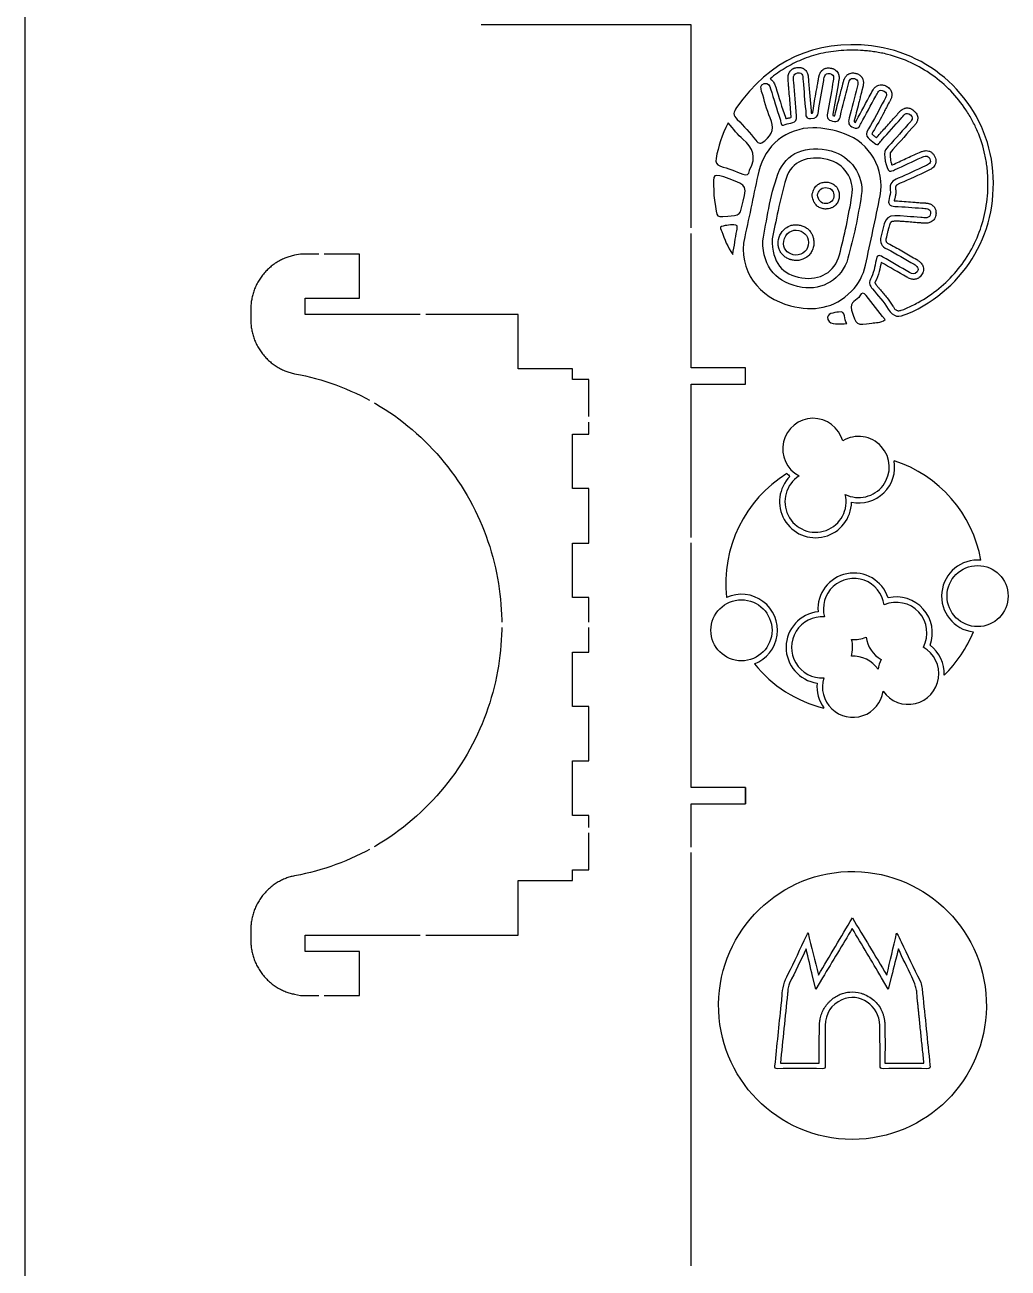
# Model space of a CAD drawing. Header units: millimetres. Extents: x 5931 to 6431, y -1362 to -140.
# Drawn here: x 5931.4 to 6112, y -778.2 to -550 of the extents above; entities that cross this region are included whole.
import ezdxf

# ---------------------------------------------------------------- set-up
doc = ezdxf.new("R2010")
doc.units = ezdxf.units.MM
doc.header["$MEASUREMENT"] = 0
for name, color, linetype, true_color in [('graveren', 220, 'Continuous', 0xff00b6), ('Snijden binnen', 160, 'Continuous', 0x0022ff), ('taglio', 98, 'Continuous', 0x004c00)]:
    doc.layers.add(name, color=color, linetype=linetype, true_color=true_color)

msp = doc.modelspace()

# ---------------------------------------------------------------- linework, layer by layer
at = {"layer": 'graveren'}
for points in [[(6075.97, -581.39), (6075.95, -581.2), (6075.99, -581.02)], [(6069.7, -590.33), (6069.69, -590.27), (6069.69, -590.22)]]:
    msp.add_lwpolyline(points, dxfattribs=at)
for centre in [(6106.34, -654.86), (6062.98, -661.14)]:
    msp.add_circle(centre, 5.61, dxfattribs=at)
for centre, start, end in [((6076.15, -627.84), 15.073, 242.4602), ((6084.51, -631.16), 243.7397, 121.5542), ((6076.58, -637.54), 122.5609, 13.9232), ((6083.63, -657.24), 7.9017, 195.0774), ((6091.42, -661.62), 332.1091, 113.3828), ((6077.79, -664.29), 85.7012, 273.0048), ((6077.79, -664.29), 343.3451, 15.0774), ((6083.63, -657.24), 265.7012, 293.3828), ((6091.42, -661.62), 187.9017, 240.5295), ((6083.46, -671.5), 34.8813, 93.0048), ((6093.61, -669.13), 214.8813, 60.5295), ((6093.61, -669.13), 152.1091, 171.4813), ((6083.46, -671.5), 163.3451, 351.4813)]:
    msp.add_arc(centre, 5.61, start, end, dxfattribs=at)
at = {"layer": 'graveren', "color": 18, "true_color": 0x000000}
for points in [[(6086.86, -553.87), (6076.46, -552.65), (6068.14, -556.56), (6062.09, -565.18)], [(6109.02, -575.73), (6107.6, -564.46), (6098.48, -555.23), (6086.86, -553.87)], [(6072.59, -560.54), (6072.53, -559.83), (6072.33, -558.96), (6073.29, -558.82)], [(6073.29, -558.82), (6074.35, -558.68), (6074.22, -559.64), (6074.29, -560.31)], [(6078.05, -560.52), (6078.17, -559.8), (6078.14, -558.74), (6079.2, -558.93)], [(6079.2, -558.93), (6080.27, -559.13), (6079.83, -560.16), (6079.72, -560.86)], [(6066.69, -562.22), (6066.51, -561.63), (6066.37, -560.99), (6067.14, -560.76)], [(6067.14, -560.76), (6067.92, -560.54), (6068.13, -561.18), (6068.31, -561.76)], [(6073.1, -566.68), (6072.93, -564.63), (6072.76, -562.58), (6072.59, -560.54)], [(6074.29, -560.31), (6074.46, -562.12), (6074.57, -563.94), (6074.77, -565.75)], [(6077.12, -565.9), (6077.36, -564.1), (6077.73, -562.32), (6078.05, -560.52)], [(6079.72, -560.86), (6079.44, -562.66), (6079.12, -564.45), (6078.78, -566.23)], [(6081.15, -566.72), (6081.59, -564.83), (6082.09, -562.96), (6082.58, -561.08)], [(6082.58, -561.08), (6082.74, -560.47), (6082.82, -559.64), (6083.73, -559.87)], [(6083.73, -559.87), (6084.58, -560.09), (6084.4, -560.8), (6084.22, -561.47)], [(6068.26, -567.08), (6067.58, -565.53), (6067.21, -563.85), (6066.69, -562.22)], [(6068.31, -561.76), (6068.9, -563.6), (6069.45, -565.47), (6070.09, -567.29)], [(6084.22, -561.47), (6083.72, -563.34), (6083.3, -565.24), (6082.77, -567.1)], [(6084.95, -568.05), (6085.86, -566.41), (6086.73, -564.74), (6087.65, -563.1)], [(6087.65, -563.1), (6087.97, -562.54), (6088.22, -561.62), (6089.17, -562.18)], [(6089.17, -562.18), (6089.98, -562.66), (6089.47, -563.3), (6089.17, -563.86)], [(6062.09, -565.18), (6061.5, -566.01), (6061.35, -566.58), (6062.22, -567.39)], [(6074.77, -565.75), (6074.84, -566.33), (6074.5, -567.23), (6075.73, -567.21)], [(6075.73, -567.21), (6076.71, -567.2), (6077, -566.82), (6077.12, -565.9)], [(6089.17, -563.86), (6088.21, -565.61), (6087.36, -567.42), (6086.28, -569.1)], [(6092.22, -567.25), (6092.7, -566.73), (6093.19, -565.76), (6094.04, -566.55)], [(6060.55, -568.01), (6059.35, -570.22), (6058.75, -572.33), (6058.31, -574.51)], [(6063.26, -571.01), (6062.29, -570.19), (6061.54, -569.12), (6060.55, -568.01)], [(6062.22, -567.39), (6063.46, -568.55), (6064.53, -569.89), (6065.63, -571.19)], [(6067.25, -571.29), (6068.75, -570.06), (6069.04, -568.85), (6068.26, -567.08)], [(6070.09, -567.29), (6070.24, -567.7), (6070.09, -568.79), (6071.03, -568.3)], [(6071.03, -568.3), (6071.79, -567.91), (6073.24, -568.25), (6073.1, -566.68)], [(6078.78, -566.23), (6078.61, -567.07), (6078.79, -567.46), (6079.72, -567.68)], [(6079.72, -567.68), (6080.71, -567.91), (6080.96, -567.54), (6081.15, -566.72)], [(6082.77, -567.1), (6082.52, -567.98), (6082.64, -568.48), (6083.55, -568.86)], [(6083.55, -568.86), (6084.52, -569.27), (6084.66, -568.58), (6084.95, -568.05)], [(6088.8, -571.04), (6089.97, -569.81), (6091.06, -568.49), (6092.22, -567.25)], [(6094.04, -566.55), (6094.8, -567.26), (6093.95, -567.81), (6093.52, -568.3)], [(6076.08, -568.9), (6071.31, -568.94), (6067.25, -572.15), (6066.16, -576.89)], [(6081.93, -570), (6080.05, -569.32), (6078.09, -568.94), (6076.08, -568.9)], [(6088.43, -581.4), (6089.36, -576.53), (6086.57, -571.68), (6081.93, -570)], [(6086.28, -569.1), (6085.27, -570.66), (6086.78, -571.05), (6087.4, -571.72)], [(6093.52, -568.3), (6092.18, -569.86), (6090.79, -571.38), (6089.44, -572.92)], [(6064.49, -576.56), (6065.78, -574.33), (6065.11, -572.59), (6063.26, -571.01)], [(6065.63, -571.19), (6066.18, -571.86), (6066.45, -571.95), (6067.25, -571.29)], [(6069.67, -577.42), (6071.17, -573.42), (6074.87, -571.99), (6079.45, -573.16)], [(6087.4, -571.72), (6088.11, -572.48), (6088.44, -571.42), (6088.8, -571.04)], [(6058.31, -574.51), (6058.14, -575.29), (6058.39, -575.69), (6059.13, -575.93)], [(6078.8, -574.73), (6075.2, -573.85), (6072.14, -575.03), (6071.17, -578.22)], [(6083.27, -581.37), (6083.79, -578.2), (6081.81, -575.47), (6078.8, -574.73)], [(6079.45, -573.16), (6082.99, -574.06), (6085.56, -577.58), (6084.99, -581.31)], [(6089.44, -572.92), (6088.96, -573.47), (6089.52, -576.6), (6090.17, -576.85)], [(6091.11, -576.6), (6092.77, -575.86), (6094.41, -575.08), (6096.07, -574.34)], [(6096.07, -574.34), (6096.62, -574.09), (6097.25, -573.85), (6097.58, -574.61)], [(6097.58, -574.61), (6097.91, -575.37), (6097.28, -575.65), (6096.75, -575.9)], [(6060.72, -578.28), (6057.72, -577.2), (6057.72, -577.2), (6057.91, -580.43)], [(6059.13, -575.93), (6060.51, -576.39), (6061.88, -576.88), (6063.25, -577.4)], [(6063.25, -577.4), (6063.96, -577.67), (6064.35, -577.51), (6064.44, -576.73)], [(6066.16, -576.89), (6065.24, -580.89), (6064.48, -584.93), (6063.58, -588.94)], [(6064.44, -576.73), (6064.45, -576.67), (6064.46, -576.61), (6064.49, -576.56)], [(6090.17, -576.85), (6090.42, -576.94), (6090.81, -576.74), (6091.11, -576.6)], [(6096.75, -575.9), (6095.1, -576.67), (6093.46, -577.46), (6091.78, -578.14)], [(6093.43, -603.05), (6104.29, -598.4), (6110.52, -587.56), (6109.02, -575.73)], [(6062.95, -583.83), (6064.08, -579.49), (6064.11, -579.5), (6060.72, -578.28)], [(6066.89, -589.65), (6067.63, -585.97), (6068.13, -581.54), (6069.67, -577.42)], [(6071.17, -578.22), (6069.99, -582.13), (6069.3, -586.2), (6068.61, -589.29)], [(6091.78, -578.14), (6090.73, -578.57), (6090.11, -579.1), (6090.3, -580.34)], [(6057.91, -580.43), (6057.94, -581.01), (6057.9, -581.61), (6058.01, -582.17)], [(6080.97, -592.21), (6081.9, -588.64), (6082.67, -585.01), (6083.27, -581.37)], [(6084.99, -581.31), (6084.39, -585.19), (6083.57, -589.06), (6082.53, -592.85)], [(6085.75, -594.14), (6086.68, -589.9), (6087.61, -585.66), (6088.43, -581.4)], [(6090.09, -581.9), (6089.84, -582.87), (6090.13, -583.28), (6091.17, -583.32)], [(6090.3, -580.34), (6090.38, -580.84), (6090.22, -581.4), (6090.09, -581.9)], [(6058.01, -582.17), (6058.68, -585.82), (6057.8, -585.29), (6061.71, -584.98)], [(6061.71, -584.98), (6062.49, -584.92), (6062.76, -584.57), (6062.95, -583.83)], [(6091.17, -583.32), (6092.81, -583.37), (6094.45, -583.55), (6096.09, -583.67)], [(6096.09, -583.67), (6096.79, -583.72), (6097.75, -583.62), (6097.7, -584.58)], [(6093.43, -585.16), (6089.43, -584.87), (6089.51, -584.89), (6088.61, -588.76)], [(6095.89, -585.36), (6095.07, -585.32), (6094.25, -585.23), (6093.43, -585.16)], [(6097.7, -584.58), (6097.64, -585.69), (6096.62, -585.4), (6095.89, -585.36)], [(6059.33, -587.01), (6058.89, -587.13), (6059.25, -587.63), (6059.35, -587.92)], [(6061.92, -586.75), (6061.07, -586.67), (6060.17, -586.79), (6059.33, -587.01)], [(6059.35, -587.92), (6059.86, -589.35), (6060.41, -590.76), (6061.39, -592.15)], [(6061.39, -592.15), (6061.65, -590.56), (6061.89, -589.19), (6062.11, -587.81)], [(6062.11, -587.81), (6062.17, -587.44), (6062.41, -586.8), (6061.92, -586.75)], [(6088.61, -588.76), (6088.3, -590.08), (6088.68, -590.63), (6089.77, -591.19)], [(6063.58, -588.94), (6062.19, -595.09), (6066.34, -600.15), (6071.98, -601.57)], [(6074.11, -598.19), (6069.51, -597.45), (6066.89, -594.59), (6066.89, -589.65)], [(6068.61, -589.29), (6068.58, -593.68), (6070.49, -595.85), (6074.06, -596.43)], [(6074.06, -596.43), (6077.36, -596.98), (6080.12, -595.43), (6080.97, -592.21)], [(6082.53, -592.85), (6081.49, -596.66), (6077.84, -598.8), (6074.11, -598.19)], [(6087.69, -593.18), (6087.5, -594.4), (6087.24, -595.62), (6086.65, -596.71)], [(6088.95, -592.62), (6088.16, -592.14), (6087.82, -592.3), (6087.69, -593.18)], [(6093.83, -595.44), (6092.2, -594.5), (6090.55, -593.6), (6088.95, -592.62)], [(6089.77, -591.19), (6091.44, -592.03), (6093.04, -593.03), (6094.67, -593.96)], [(6083.19, -598.89), (6084.51, -597.55), (6085.35, -595.95), (6085.75, -594.14)], [(6095.22, -595.36), (6094.83, -595.94), (6094.32, -595.72), (6093.83, -595.44)], [(6094.67, -593.96), (6095.22, -594.28), (6095.69, -594.67), (6095.22, -595.36)], [(6086.65, -596.71), (6086.26, -597.44), (6086.6, -597.92), (6087.03, -598.45)], [(6071.98, -601.57), (6076.23, -602.64), (6080.01, -602.12), (6083.19, -598.89)], [(6084.73, -599.73), (6084.24, -600.61), (6082.72, -600.77), (6083.21, -602.36)], [(6085.91, -599.71), (6085.45, -599.1), (6085.06, -599.14), (6084.73, -599.73)], [(6089.34, -604.1), (6088.18, -602.63), (6087.02, -601.18), (6085.91, -599.71)], [(6087.03, -598.45), (6088.02, -599.68), (6089.12, -600.86), (6089.95, -602.2)], [(6082.35, -604.85), (6081.65, -604.07), (6082.36, -602.45), (6080.81, -602.72)], [(6083.21, -602.36), (6084.08, -605.14), (6084.05, -605.23), (6086.89, -604.74)], [(6089.95, -602.2), (6090.9, -603.75), (6091.9, -603.7), (6093.43, -603.05)], [(6080.81, -602.72), (6080.12, -602.85), (6078.4, -602.91), (6078.87, -604.08)], [(6078.87, -604.08), (6079.33, -605.23), (6080.94, -604.84), (6082.35, -604.85)], [(6086.89, -604.74), (6087.67, -604.61), (6088.54, -604.75), (6089.34, -604.1)]]:
    msp.add_open_spline(points, degree=3, dxfattribs=at)
at = {"layer": 'graveren'}
for points, knots in [([(6075.99, -581.02), (6076.03, -580.85), (6076.13, -580.49), (6076.42, -579.88), (6076.91, -579.33), (6077.63, -578.96), (6078.36, -578.85), (6079.09, -578.91), (6079.85, -579.19), (6080.52, -579.78), (6080.84, -580.49), (6080.93, -581.05), (6080.94, -581.43), (6080.91, -581.81), (6080.79, -582.31), (6080.56, -582.78), (6080.21, -583.16), (6079.88, -583.42), (6079.46, -583.64), (6079.01, -583.76), (6078.63, -583.81), (6078.3, -583.81), (6077.84, -583.77), (6077.25, -583.56), (6076.67, -583.1), (6076.19, -582.37), (6076.03, -581.77), (6075.97, -581.39)], [0, 0, 0, 0, 0.534005, 1.120938, 2.001426, 2.725248, 3.480665, 4.200056, 4.916384, 5.877104, 6.831728, 7.201813, 7.571899, 7.959501, 8.347103, 9.118879, 9.503157, 9.887435, 10.394403, 10.90137, 11.28345, 11.536634, 11.910633, 12.658533, 13.392735, 14.097113, 15.246449, 15.246449, 15.246449, 15.246449]), ([(6069.69, -590.22), (6069.69, -589.66), (6069.93, -588.56), (6070.88, -587.35), (6071.99, -586.78), (6072.78, -586.67), (6073.26, -586.71), (6073.58, -586.75), (6073.92, -586.83), (6074.39, -586.98), (6074.95, -587.27), (6075.51, -587.76), (6075.89, -588.33), (6076.13, -588.92), (6076.22, -589.37), (6076.26, -589.69), (6076.28, -589.89), (6076.28, -590.09), (6076.27, -590.5), (6076.14, -591.09), (6075.79, -591.81), (6075.12, -592.62), (6074.29, -593.09), (6073.5, -593.25), (6073.16, -593.27), (6072.89, -593.26), (6072.64, -593.24), (6072.39, -593.2), (6072.15, -593.15), (6071.97, -593.1), (6071.8, -593.05), (6071.58, -592.96), (6071.31, -592.83), (6070.91, -592.59), (6070.48, -592.2), (6070.08, -591.64), (6069.82, -591), (6069.73, -590.55), (6069.7, -590.33)], [0, 0, 0, 0, 1.685547, 3.286743, 4.511393, 5.34051, 5.646916, 5.953322, 6.319849, 6.686375, 7.449691, 8.176191, 8.906589, 9.49359, 10.080591, 10.272994, 10.465396, 10.673473, 10.88155, 11.693896, 12.478134, 13.262372, 14.837452, 15.247399, 15.657346, 15.858156, 16.058967, 16.43258, 16.613644, 16.794708, 16.975771, 17.156835, 17.50974, 17.862644, 18.552526, 19.242407, 19.925405, 20.608403, 20.608403, 20.608403, 20.608403])]:
    msp.add_open_spline(points, degree=3, knots=knots, dxfattribs=at)
for points in [[(6058.78, -729.75), (6058.91, -716.16), (6070.12, -705.2), (6083.79, -705.42)], [(6083.79, -705.42), (6097.02, -705.63), (6108.13, -716.51), (6107.95, -730.34)], [(6077.12, -724.42), (6079.21, -720.89), (6081.25, -717.46), (6083.34, -713.94)], [(6083.34, -713.94), (6085.45, -717.43), (6087.52, -720.87), (6089.66, -724.42)], [(6071.52, -724.3), (6072.71, -721.96), (6073.79, -719.57), (6074.93, -717.2)], [(6074.93, -717.2), (6074.99, -717.06), (6075.07, -716.92), (6075.2, -716.69)], [(6075.2, -716.69), (6075.84, -719.27), (6076.46, -721.76), (6077.12, -724.42)], [(6089.66, -724.42), (6090.28, -721.81), (6090.86, -719.33), (6091.47, -716.75)], [(6091.47, -716.75), (6091.86, -717.28), (6092.05, -717.83), (6092.3, -718.34)], [(6092.3, -718.34), (6093.46, -720.72), (6094.59, -723.12), (6095.77, -725.48)], [(6070.44, -728.3), (6070.48, -726.87), (6070.87, -725.58), (6071.52, -724.3)], [(6095.77, -725.48), (6096.15, -726.23), (6096.15, -727.01), (6096.24, -727.79)], [(6088.37, -733.69), (6088.31, -730), (6084.66, -727.49), (6081.42, -728.95)], [(6096.24, -727.79), (6096.7, -732.18), (6097.13, -736.57), (6097.59, -740.96)], [(6083.34, -754.6), (6069.5, -754.54), (6058.64, -743.3), (6058.78, -729.75)], [(6069.13, -741.11), (6069.52, -737.38), (6069.9, -733.66), (6070.28, -729.93)], [(6070.28, -729.93), (6070.33, -729.38), (6070.43, -728.84), (6070.44, -728.3)], [(6081.42, -728.95), (6079.42, -729.85), (6078.41, -731.5), (6078.37, -733.67)], [(6107.95, -730.34), (6107.78, -743.56), (6097.08, -754.56), (6083.34, -754.6)], [(6078.37, -733.67), (6078.32, -736.12), (6078.34, -738.58), (6078.36, -741.03)], [(6088.44, -741.05), (6088.44, -738.6), (6088.42, -736.14), (6088.37, -733.69)], [(6069.6, -741.61), (6069.2, -741.61), (6069.08, -741.52), (6069.13, -741.11)], [(6077.81, -741.61), (6075.07, -741.58), (6072.33, -741.59), (6069.6, -741.61)], [(6078.36, -741.03), (6078.37, -741.47), (6078.28, -741.62), (6077.81, -741.61)], [(6089.01, -741.61), (6088.55, -741.61), (6088.44, -741.5), (6088.44, -741.05)], [(6097.04, -741.61), (6094.36, -741.58), (6091.69, -741.59), (6089.01, -741.61)], [(6097.59, -740.96), (6097.64, -741.43), (6097.6, -741.62), (6097.04, -741.61)]]:
    msp.add_open_spline(points, degree=3, dxfattribs=at)
at = {"layer": 'Snijden binnen'}
for points in [[(6077.87, -724.93), (6076.61, -727.03), (6076.04, -724.65)], [(6090.53, -724.66), (6089.95, -727.02), (6088.7, -724.93)]]:
    msp.add_lwpolyline(points, dxfattribs=at)
for centre, radius, start, end in [((6084.51, -631.16), 6.61, 258.498, 10.0169), ((6083.72, -652.47), 23.61, 10.2011, 71.9918), ((6083.72, -652.47), 23.61, 121.6275, 186.4536), ((6076.58, -637.54), 6.61, 135.234, 359.1648), ((6076.15, -627.84), 6.61, 223.1701, 229.7871), ((6106.34, -654.86), 6.61, 84.6641, 263.2291), ((6083.63, -657.24), 6.61, 18.1496, 184.223), ((6062.98, -661.14), 6.61, 291.0134, 114.3909), ((6091.42, -661.62), 6.61, 340.0342, 103.1349), ((6077.79, -664.29), 6.61, 96.5556, 262.105), ((6083.72, -652.47), 23.61, 314.3438, 337.6921), ((6093.61, -669.13), 6.61, 358.0455, 52.6044), ((6083.72, -652.47), 23.61, 218.9507, 256.3179), ((6083.46, -671.5), 6.61, 174.2449, 216.2033)]:
    msp.add_arc(centre, radius, start, end, dxfattribs=at)
for points, knots in [([(6090.8, -601.67), (6090.89, -601.83), (6091.06, -602.07), (6091.32, -602.32), (6091.54, -602.45), (6091.78, -602.49), (6092.03, -602.47), (6092.38, -602.39), (6092.79, -602.24), (6093.84, -601.79), (6096.1, -600.68), (6099.29, -598.52), (6102.54, -595.34), (6105.12, -591.65), (6106.98, -587.56), (6108.09, -583.12), (6108.3, -579.66), (6108.19, -577.31), (6108.08, -576.14), (6107.92, -574.98), (6107.49, -572.75), (6106.69, -570.23), (6105.39, -567.52), (6103.85, -564.96), (6101.5, -562.05), (6098.09, -559.11), (6094.17, -556.82), (6090.56, -555.54), (6087.92, -555.01), (6086.42, -554.82), (6084.35, -554.64), (6081.37, -554.62), (6077.55, -555.18), (6074.07, -556.29), (6070.94, -557.88), (6069.1, -559.2), (6068.23, -559.91)], [34.534413, 34.534413, 34.534413, 34.534413, 35.065164, 35.40737, 35.623127, 35.823755, 36.11369, 36.381158, 36.898496, 37.438033, 39.809845, 44.429084, 48.93865, 53.398646, 57.864678, 62.392707, 67.043823, 68.240429, 69.437034, 70.587867, 71.7387, 76.254248, 78.491791, 80.729334, 85.200871, 89.672407, 94.1855, 98.770606, 101.107825, 102.251841, 103.306572, 107.346823, 111.167525, 114.868104, 118.266786, 121.652511, 121.652511, 121.652511, 121.652511]), ([(6072.11, -566.76), (6072.02, -565.67), (6071.88, -564.03), (6071.73, -562.26), (6071.66, -561.44), (6071.63, -561.1), (6071.61, -560.83), (6071.59, -560.56), (6071.57, -560.33), (6071.55, -560.16), (6071.55, -560.11), (6071.54, -560.05), (6071.54, -559.98), (6071.53, -559.89), (6071.53, -559.78), (6071.53, -559.67), (6071.54, -559.52), (6071.56, -559.39), (6071.58, -559.27), (6071.59, -559.2), (6071.61, -559.13), (6071.64, -559.04), (6071.68, -558.92), (6071.74, -558.78), (6071.81, -558.67), (6071.87, -558.58), (6071.92, -558.51), (6071.97, -558.44), (6072.05, -558.35), (6072.16, -558.25), (6072.3, -558.14), (6072.46, -558.05), (6072.62, -557.97), (6072.84, -557.89), (6073.07, -557.84), (6073.3, -557.82), (6073.51, -557.81), (6073.74, -557.82), (6073.98, -557.86), (6074.18, -557.93), (6074.42, -558.04), (6074.69, -558.24), (6074.92, -558.53), (6075.07, -558.82), (6075.16, -559.08), (6075.21, -559.32), (6075.25, -559.59), (6075.26, -559.88), (6075.27, -560.1), (6075.28, -560.21)], [130.852942, 130.852942, 130.852942, 130.852942, 134.138156, 135.780763, 136.191415, 136.602067, 136.807393, 137.012718, 137.42337, 137.478099, 137.532828, 137.587557, 137.642286, 137.751743, 137.861201, 137.970659, 138.080117, 138.299032, 138.371394, 138.443756, 138.516117, 138.588479, 138.733202, 138.877926, 139.045213, 139.128856, 139.2125, 139.301005, 139.389511, 139.566522, 139.746383, 139.926245, 140.103398, 140.28055, 140.629383, 140.810046, 140.990708, 141.249729, 141.508751, 141.70168, 141.894608, 142.296695, 142.698783, 142.991126, 143.283469, 143.514142, 143.744815, 144.074513, 144.404211, 144.404211, 144.404211, 144.404211]), ([(6076.13, -565.77), (6076.21, -565.18), (6076.39, -564), (6076.64, -562.66), (6076.81, -561.74), (6076.9, -561.26), (6076.97, -560.85), (6077.03, -560.53), (6077.07, -560.33), (6077.09, -560.18), (6077.1, -560.08), (6077.12, -559.98), (6077.14, -559.84), (6077.16, -559.69), (6077.19, -559.53), (6077.22, -559.4), (6077.26, -559.27), (6077.32, -559.08), (6077.39, -558.9), (6077.48, -558.73), (6077.56, -558.62), (6077.65, -558.5), (6077.8, -558.33), (6078.01, -558.17), (6078.26, -558.04), (6078.5, -557.96), (6078.76, -557.91), (6079.1, -557.9), (6079.38, -557.94), (6079.58, -557.99), (6079.69, -558.02), (6079.79, -558.06), (6080.01, -558.15), (6080.31, -558.34), (6080.62, -558.68), (6080.79, -559.03), (6080.88, -559.37), (6080.91, -559.67), (6080.9, -559.95), (6080.86, -560.27), (6080.8, -560.56), (6080.75, -560.81), (6080.72, -560.94), (6080.71, -561.01)], [151.820548, 151.820548, 151.820548, 151.820548, 153.616457, 155.412365, 155.907017, 156.401669, 156.896321, 157.143647, 157.390973, 157.491927, 157.59288, 157.693834, 157.794788, 158.035213, 158.155426, 158.275639, 158.423148, 158.570658, 158.865676, 159.006239, 159.146801, 159.287364, 159.427926, 159.847574, 160.066571, 160.285567, 160.582583, 160.879598, 161.30094, 161.408506, 161.516071, 161.623637, 161.731203, 162.240067, 162.667869, 163.095672, 163.404948, 163.714223, 163.992865, 164.271506, 164.667317, 164.865223, 165.063129, 165.063129, 165.063129, 165.063129]), ([(6080.18, -566.49), (6080.31, -565.93), (6080.58, -564.82), (6080.96, -563.32), (6081.26, -562.17), (6081.47, -561.39), (6081.58, -560.97), (6081.64, -560.71), (6081.66, -560.63), (6081.68, -560.55), (6081.71, -560.44), (6081.74, -560.32), (6081.78, -560.2), (6081.81, -560.1), (6081.85, -560), (6081.9, -559.86), (6082, -559.67), (6082.15, -559.45), (6082.31, -559.27), (6082.47, -559.14), (6082.62, -559.04), (6082.77, -558.97), (6082.99, -558.88), (6083.26, -558.83), (6083.57, -558.83), (6083.86, -558.87), (6084.16, -558.95), (6084.56, -559.11), (6084.86, -559.35), (6085.07, -559.61), (6085.15, -559.74), (6085.22, -559.88), (6085.33, -560.15), (6085.38, -560.46), (6085.37, -560.79), (6085.35, -560.99), (6085.32, -561.17), (6085.28, -561.37), (6085.23, -561.58), (6085.17, -561.81), (6085.11, -562.01), (6085.06, -562.2), (6084.99, -562.47), (6084.91, -562.81), (6084.77, -563.36), (6084.39, -564.88), (6084.05, -566.27), (6083.73, -567.38)], [172.08062, 172.08062, 172.08062, 172.08062, 173.796047, 175.511474, 176.73417, 177.345518, 177.956865, 178.03988, 178.122894, 178.205909, 178.288923, 178.476761, 178.570679, 178.664598, 178.780094, 178.895591, 179.126584, 179.410917, 179.69525, 179.863458, 180.031665, 180.208653, 180.38564, 180.74026, 181.01936, 181.29846, 181.619757, 181.941053, 182.598488, 182.762012, 182.925536, 183.080356, 183.235176, 183.777689, 184.003035, 184.22838, 184.383604, 184.538828, 184.849276, 185.051316, 185.253357, 185.455398, 185.657439, 186.081118, 186.504797, 187.352155, 190.795079, 190.795079, 190.795079, 190.795079]), ([(6068.23, -559.91), (6068.31, -559.96), (6068.54, -560.11), (6068.83, -560.43), (6069.04, -560.81), (6069.17, -561.15), (6069.24, -561.35), (6069.27, -561.45)], [121.652511, 121.652511, 121.652511, 121.652511, 121.942208, 122.486182, 122.931335, 123.230202, 123.563329, 123.563329, 123.563329, 123.563329]), ([(6086.78, -562.61), (6086.83, -562.52), (6086.95, -562.28), (6087.16, -561.88), (6087.5, -561.43), (6087.96, -561.12), (6088.45, -560.99), (6088.85, -561), (6089.2, -561.09), (6089.51, -561.22), (6089.83, -561.4), (6090.09, -561.61), (6090.27, -561.82), (6090.42, -562.04), (6090.56, -562.35), (6090.64, -562.83), (6090.57, -563.27), (6090.43, -563.62), (6090.33, -563.83), (6090.22, -564.02), (6090.14, -564.16), (6090.08, -564.26), (6089.91, -564.58), (6089.6, -565.17), (6088.67, -566.96), (6087.87, -568.47), (6087.12, -569.64)], [198.29861, 198.29861, 198.29861, 198.29861, 198.627029, 199.078653, 199.67107, 200.289454, 200.728208, 201.170676, 201.48018, 201.789683, 202.18683, 202.583976, 202.78704, 202.990103, 203.396244, 203.800792, 204.444342, 204.69135, 204.938358, 205.144553, 205.350748, 205.422094, 205.49344, 206.445565, 207.39769, 211.561979, 211.561979, 211.561979, 211.561979]), ([(6076.04, -566.18), (6076.05, -566.15), (6076.1, -566.02), (6076.12, -565.88), (6076.13, -565.77)], [151.4064855, 151.4064855, 151.4064855, 151.4064855, 151.4850073, 151.8205481, 151.8205481, 151.8205481, 151.8205481]), ([(6091.49, -566.57), (6091.53, -566.52), (6091.61, -566.43), (6091.76, -566.24), (6091.9, -566.07), (6092.04, -565.91), (6092.14, -565.82), (6092.23, -565.73), (6092.38, -565.61), (6092.6, -565.46), (6092.86, -565.34), (6093.1, -565.28), (6093.37, -565.24), (6093.72, -565.26), (6094.23, -565.42), (6094.64, -565.72), (6094.97, -566.07), (6095.18, -566.39), (6095.32, -566.75), (6095.36, -567.09), (6095.33, -567.35), (6095.29, -567.57), (6095.2, -567.83), (6095.06, -568.08), (6094.9, -568.29), (6094.72, -568.5), (6094.55, -568.68), (6094.39, -568.83), (6094.32, -568.91), (6094.28, -568.96)], [218.656572, 218.656572, 218.656572, 218.656572, 218.838352, 219.020132, 219.383692, 219.514623, 219.645555, 219.776486, 219.907418, 220.235022, 220.562626, 220.761861, 220.961095, 221.384893, 221.807082, 222.544895, 222.899512, 223.254128, 223.662851, 224.069003, 224.257412, 224.445821, 224.752469, 225.059117, 225.303776, 225.548434, 225.88161, 226.048197, 226.214785, 226.214785, 226.214785, 226.214785]), ([(6071.11, -567.21), (6071.3, -567.16), (6071.6, -567.11), (6071.94, -567.04), (6072.08, -566.99), (6072.11, -566.97)], [129.610041, 129.610041, 129.610041, 129.610041, 130.203878, 130.549488, 130.641698, 130.641698, 130.641698, 130.641698]), ([(6083.73, -567.38), (6083.71, -567.44), (6083.68, -567.55), (6083.66, -567.69), (6083.65, -567.76), (6083.65, -567.78)], [190.7950791, 190.7950791, 190.7950791, 190.7950791, 191.0005674, 191.1368416, 191.2117377, 191.2117377, 191.2117377, 191.2117377]), ([(6087.12, -569.64), (6087.07, -569.72), (6087, -569.83), (6086.95, -569.97), (6086.94, -570.02), (6086.94, -570.03)], [211.5619791, 211.5619791, 211.5619791, 211.5619791, 211.8531365, 211.9557447, 211.9964279, 211.9964279, 211.9964279, 211.9964279]), ([(6086.94, -570.03), (6086.95, -570.04), (6086.99, -570.11), (6087.19, -570.29), (6087.48, -570.49), (6087.71, -570.66), (6087.79, -570.72)], [211.996428, 211.996428, 211.996428, 211.996428, 212.030249, 212.237941, 212.788205, 213.09061, 213.09061, 213.09061, 213.09061]), ([(6087.79, -570.72), (6087.8, -570.69), (6087.89, -570.57), (6087.99, -570.44), (6088.07, -570.35)], [213.0906103, 213.0906103, 213.0906103, 213.0906103, 213.1876769, 213.5571788, 213.5571788, 213.5571788, 213.5571788]), ([(6090.28, -573.48), (6090.27, -573.53), (6090.25, -573.81), (6090.29, -574.47), (6090.42, -575.17), (6090.57, -575.64), (6090.6, -575.74)], [232.258599, 232.258599, 232.258599, 232.258599, 232.410937, 233.089759, 234.24343, 234.549867, 234.549867, 234.549867, 234.549867]), ([(6090.7, -575.69), (6091.53, -575.32), (6093.18, -574.56), (6094.91, -573.76), (6095.91, -573.31), (6096.21, -573.21), (6096.54, -573.12), (6096.95, -573.08), (6097.4, -573.14), (6097.87, -573.37), (6098.25, -573.74), (6098.51, -574.2), (6098.67, -574.7), (6098.68, -575.24), (6098.53, -575.73), (6098.19, -576.2), (6097.71, -576.55), (6095.67, -577.5), (6093.85, -578.38), (6092.15, -579.07)], [234.653564, 234.653564, 234.653564, 234.653564, 237.377892, 240.10222, 240.38582, 240.669419, 241.041955, 241.414492, 241.884386, 242.409672, 242.943564, 243.462312, 243.985289, 244.523468, 245.050398, 245.517748, 246.248372, 246.795808, 252.293084, 252.293084, 252.293084, 252.293084]), ([(6092.15, -579.07), (6092.07, -579.1), (6091.9, -579.18), (6091.68, -579.29), (6091.52, -579.4), (6091.41, -579.5), (6091.34, -579.58), (6091.3, -579.67), (6091.28, -579.77), (6091.27, -579.86), (6091.27, -580), (6091.28, -580.11), (6091.29, -580.19)], [252.293084, 252.293084, 252.293084, 252.293084, 252.56234, 252.831597, 253.042598, 253.153956, 253.265314, 253.36445, 253.463587, 253.549291, 253.634996, 253.884166, 253.884166, 253.884166, 253.884166]), ([(6091.29, -580.19), (6091.31, -580.31), (6091.33, -580.54), (6091.32, -580.88), (6091.28, -581.2), (6091.23, -581.47), (6091.18, -581.71), (6091.13, -581.9), (6091.07, -582.1), (6091.04, -582.24), (6091.03, -582.3)], [253.884166, 253.884166, 253.884166, 253.884166, 254.236107, 254.588048, 254.897384, 255.20672, 255.412668, 255.618617, 255.824565, 256.030513, 256.030513, 256.030513, 256.030513]), ([(6091.21, -582.32), (6091.75, -582.33), (6092.83, -582.4), (6094.21, -582.51), (6095.19, -582.59), (6095.71, -582.64), (6096.01, -582.66), (6096.22, -582.68), (6096.39, -582.68), (6096.52, -582.69), (6096.62, -582.69), (6096.73, -582.7), (6096.85, -582.71), (6096.96, -582.72), (6097.13, -582.74), (6097.3, -582.78), (6097.48, -582.83), (6097.65, -582.89), (6097.86, -582.99), (6098.06, -583.12), (6098.22, -583.27), (6098.36, -583.42), (6098.47, -583.59), (6098.62, -583.88), (6098.69, -584.2), (6098.71, -584.52), (6098.7, -584.73), (6098.67, -584.93), (6098.6, -585.23), (6098.45, -585.59), (6098.17, -585.94), (6097.85, -586.17), (6097.53, -586.32), (6097.14, -586.41), (6096.77, -586.43), (6096.43, -586.41), (6096.22, -586.39), (6096.03, -586.38), (6095.91, -586.37), (6095.85, -586.36)], [256.209894, 256.209894, 256.209894, 256.209894, 257.834767, 259.459639, 260.35314, 260.79989, 261.023265, 261.24664, 261.441334, 261.538681, 261.636028, 261.750187, 261.864345, 261.978504, 262.092662, 262.37216, 262.511909, 262.651658, 262.916348, 263.181038, 263.378908, 263.576778, 263.784586, 263.992395, 264.559172, 264.760214, 264.961257, 265.172326, 265.383396, 265.881667, 266.30849, 266.735314, 267.049447, 267.36358, 267.927396, 268.15583, 268.384264, 268.564872, 268.74548, 268.74548, 268.74548, 268.74548]), ([(6093.36, -586.15), (6093.02, -586.13), (6092.45, -586.09), (6091.71, -586.05), (6091.23, -586.05), (6090.89, -586.07), (6090.7, -586.1), (6090.56, -586.14), (6090.5, -586.17), (6090.46, -586.2), (6090.41, -586.24), (6090.37, -586.31), (6090.3, -586.41), (6090.24, -586.55), (6090.13, -586.82), (6090.03, -587.15), (6089.93, -587.54), (6089.83, -587.95), (6089.72, -588.43), (6089.63, -588.8), (6089.59, -588.99)], [0, 0, 0, 0, 1.002923, 1.719871, 2.231448, 2.442748, 2.734037, 2.805633, 2.877228, 2.922807, 2.968386, 3.066419, 3.164452, 3.337838, 3.511223, 4.029532, 4.374336, 4.719139, 5.292279, 5.865419, 5.865419, 5.865419, 5.865419]), ([(6089.59, -588.99), (6089.56, -589.1), (6089.52, -589.3), (6089.5, -589.55), (6089.52, -589.71), (6089.55, -589.81), (6089.62, -589.9), (6089.74, -590.01), (6089.95, -590.15), (6090.12, -590.24), (6090.22, -590.29)], [5.865419, 5.865419, 5.865419, 5.865419, 6.222712, 6.465109, 6.608267, 6.69322, 6.784526, 6.939647, 7.186308, 7.529627, 7.529627, 7.529627, 7.529627]), ([(6090.22, -590.29), (6091.08, -590.73), (6092.73, -591.65), (6094.36, -592.63), (6095.17, -593.1)], [7.529627, 7.529627, 7.529627, 7.529627, 10.401122, 13.216208, 13.216208, 13.216208, 13.216208]), ([(6095.17, -593.1), (6095.32, -593.19), (6095.57, -593.34), (6095.99, -593.7), (6096.29, -594.13), (6096.41, -594.59), (6096.42, -594.89), (6096.39, -595.19), (6096.28, -595.54), (6096.07, -595.92), (6095.8, -596.25), (6095.53, -596.46), (6095.29, -596.59), (6095.09, -596.66), (6094.9, -596.71), (6094.54, -596.74), (6093.99, -596.66), (6093.56, -596.43), (6093.33, -596.3)], [13.216208, 13.216208, 13.216208, 13.216208, 13.749363, 14.102004, 14.850386, 15.291115, 15.519338, 15.747562, 16.187482, 16.627403, 17.037049, 17.446695, 17.655985, 17.865276, 18.063696, 18.262117, 18.931198, 19.712532, 19.712532, 19.712532, 19.712532]), ([(6088.64, -593.6), (6088.54, -594.16), (6088.3, -595.39), (6087.86, -596.58), (6087.53, -597.19)], [25.132229, 25.132229, 25.132229, 25.132229, 26.830063, 28.901919, 28.901919, 28.901919, 28.901919]), ([(6087.53, -597.19), (6087.51, -597.22), (6087.49, -597.27), (6087.48, -597.32), (6087.48, -597.33)], [28.9019187, 28.9019187, 28.9019187, 28.9019187, 29.0351189, 29.0564046, 29.0564046, 29.0564046, 29.0564046]), ([(6087.48, -597.33), (6087.48, -597.34), (6087.51, -597.41), (6087.56, -597.5), (6087.64, -597.61), (6087.82, -597.84), (6088.1, -598.19), (6088.78, -598.99), (6089.73, -600.11), (6090.48, -601.14), (6090.8, -601.67)], [29.056405, 29.056405, 29.056405, 29.056405, 29.101185, 29.254047, 29.38546, 29.516874, 30.118904, 30.720935, 32.662004, 34.534413, 34.534413, 34.534413, 34.534413]), ([(6095.24, -728.32), (6095.23, -728.02), (6095.18, -727.41), (6094.91, -726.19), (6094.56, -725.32), (6094.27, -724.76)], [108.508888, 108.508888, 108.508888, 108.508888, 109.426578, 110.344268, 112.232679, 112.232679, 112.232679, 112.232679]), ([(6071.8, -725.93), (6071.74, -726.05), (6071.64, -726.32), (6071.55, -726.77), (6071.49, -727.3), (6071.46, -727.68), (6071.44, -727.89)], [37.627643, 37.627643, 37.627643, 37.627643, 38.036938, 38.484404, 38.994638, 39.632079, 39.632079, 39.632079, 39.632079]), ([(6077.24, -740.61), (6077.24, -739.81), (6077.24, -738.22), (6077.26, -736.45), (6077.28, -735.27), (6077.29, -734.71), (6077.3, -734.23), (6077.3, -733.86), (6077.31, -733.62), (6077.31, -733.44), (6077.33, -733.25), (6077.35, -733.03), (6077.38, -732.8), (6077.41, -732.62), (6077.46, -732.36), (6077.55, -731.98), (6077.78, -731.32), (6078.08, -730.7), (6078.45, -730.12), (6078.75, -729.72), (6079.09, -729.35), (6079.57, -728.89), (6080.24, -728.4), (6081.1, -727.95), (6081.99, -727.66), (6083.27, -727.46), (6084.36, -727.58), (6085.19, -727.84), (6085.45, -727.94), (6085.72, -728.06), (6086.28, -728.32), (6087.06, -728.81), (6087.94, -729.65), (6088.5, -730.48), (6088.84, -731.2), (6089.04, -731.77), (6089.18, -732.36), (6089.26, -732.87), (6089.29, -733.23), (6089.31, -733.44), (6089.32, -733.73), (6089.32, -734.15), (6089.33, -734.9), (6089.34, -735.86), (6089.34, -737.02), (6089.34, -738.22), (6089.33, -739.41), (6089.32, -740.21), (6089.32, -740.61)], [57.859667, 57.859667, 57.859667, 57.859667, 60.242857, 62.626048, 63.192702, 63.759355, 64.326009, 64.609336, 64.892663, 65.029322, 65.165981, 65.439299, 65.712617, 65.849276, 65.985935, 66.508184, 67.030433, 68.074932, 68.577454, 69.079976, 69.582498, 70.08502, 71.075214, 72.065408, 72.972212, 73.879015, 75.948289, 76.217727, 76.487165, 76.787239, 77.087314, 78.335178, 79.540506, 80.728071, 81.324622, 81.921172, 82.531817, 83.142462, 83.456744, 83.613886, 83.771027, 84.330564, 84.890101, 86.009175, 87.203128, 88.397081, 89.591033, 90.784986, 90.784986, 90.784986, 90.784986]), ([(6096.49, -740.6), (6096.4, -739.69), (6096.21, -737.87), (6095.97, -735.59), (6095.79, -733.77), (6095.67, -732.63), (6095.58, -731.72), (6095.51, -731.04), (6095.44, -730.35), (6095.39, -729.84), (6095.35, -729.53), (6095.33, -729.42), (6095.32, -729.33), (6095.31, -729.25), (6095.3, -729.17), (6095.29, -729.08), (6095.27, -728.91), (6095.25, -728.66), (6095.24, -728.43), (6095.24, -728.32)], [96.162975, 96.162975, 96.162975, 96.162975, 98.910794, 101.658612, 103.032522, 104.406431, 105.093386, 105.78034, 106.467295, 107.15425, 107.323579, 107.408244, 107.492909, 107.577574, 107.662239, 107.746904, 107.831569, 108.170229, 108.508888, 108.508888, 108.508888, 108.508888])]:
    msp.add_open_spline(points, degree=3, knots=knots, dxfattribs=at)
for points in [[(6075.28, -560.21), (6075.37, -561.11), (6075.51, -562.92), (6075.67, -564.73), (6075.77, -565.63)], [(6080.71, -561.01), (6080.43, -562.82), (6080.11, -564.62), (6079.76, -566.42)], [(6069.27, -561.45), (6069.85, -563.29), (6070.39, -565.14), (6071.04, -566.96)], [(6084.08, -567.57), (6084.99, -565.92), (6085.86, -564.25), (6086.78, -562.61)], [(6075.77, -565.63), (6075.78, -565.73), (6075.79, -565.92), (6075.78, -566.11), (6075.78, -566.21)], [(6071.04, -566.96), (6071.07, -567.04), (6071.09, -567.13), (6071.11, -567.21)], [(6072.11, -566.97), (6072.11, -566.94), (6072.12, -566.87), (6072.11, -566.8), (6072.11, -566.76)], [(6075.78, -566.21), (6075.87, -566.21), (6075.94, -566.2), (6075.99, -566.19)], [(6075.99, -566.19), (6076.01, -566.19), (6076.03, -566.18), (6076.04, -566.18)], [(6079.76, -566.42), (6079.75, -566.5), (6079.73, -566.57), (6079.73, -566.64)], [(6079.73, -566.64), (6079.78, -566.66), (6079.85, -566.68), (6079.95, -566.7)], [(6079.95, -566.7), (6080.01, -566.72), (6080.07, -566.73), (6080.11, -566.73)], [(6080.11, -566.73), (6080.14, -566.65), (6080.16, -566.57), (6080.18, -566.49)], [(6083.65, -567.78), (6083.66, -567.79), (6083.68, -567.8), (6083.7, -567.82)], [(6083.7, -567.82), (6083.74, -567.85), (6083.81, -567.88), (6083.9, -567.92)], [(6083.9, -567.92), (6083.96, -567.8), (6084.01, -567.68), (6084.08, -567.57)], [(6088.07, -570.35), (6088.66, -569.74), (6089.79, -568.46), (6090.91, -567.19), (6091.49, -566.57)], [(6094.28, -568.96), (6092.96, -570.48), (6091.6, -571.97), (6090.28, -573.48)], [(6090.6, -575.74), (6090.64, -575.72), (6090.67, -575.71), (6090.7, -575.69)], [(6091.03, -582.3), (6091.09, -582.31), (6091.15, -582.31), (6091.21, -582.32)], [(6095.85, -586.36), (6095.43, -586.34), (6094.6, -586.28), (6093.77, -586.19), (6093.36, -586.15)], [(6093.33, -596.3), (6091.77, -595.4), (6090.18, -594.54), (6088.64, -593.6)], [(6083.33, -715.88), (6081.52, -718.89), (6079.72, -721.87), (6077.87, -724.93)], [(6088.7, -724.93), (6086.89, -721.88), (6085.13, -718.91), (6083.33, -715.88)], [(6074.86, -719.63), (6073.84, -721.74), (6072.84, -723.84), (6071.8, -725.93)], [(6076.04, -724.65), (6075.64, -722.95), (6075.25, -721.29), (6074.86, -719.63)], [(6091.79, -719.61), (6091.38, -721.27), (6090.96, -722.93), (6090.53, -724.66)], [(6094.27, -724.76), (6093.41, -723.06), (6092.6, -721.33), (6091.79, -719.61)], [(6071.44, -727.89), (6070.99, -732.13), (6070.57, -736.37), (6070.13, -740.61)], [(6070.13, -740.61), (6072.5, -740.58), (6074.87, -740.59), (6077.24, -740.61)], [(6089.32, -740.61), (6091.71, -740.59), (6094.1, -740.59), (6096.49, -740.6)]]:
    msp.add_open_spline(points, degree=3, dxfattribs=at)
at = {"layer": 'Snijden binnen', "color": 18, "true_color": 0x000000}
for points in [[(6076.96, -581.24), (6077.12, -580.54), (6077.48, -579.91), (6078.4, -579.88)], [(6078.45, -582.81), (6077.58, -582.82), (6077.11, -582.22), (6076.96, -581.24)], [(6078.4, -579.88), (6079.3, -579.85), (6079.88, -580.36), (6079.93, -581.22)], [(6079.93, -581.22), (6080, -582.19), (6079.4, -582.8), (6078.45, -582.81)], [(6070.69, -590.21), (6070.68, -588.76), (6071.8, -587.6), (6073.05, -587.7)], [(6073.05, -587.7), (6074.4, -587.8), (6075.21, -588.57), (6075.28, -589.95)], [(6072.94, -592.26), (6071.58, -592.17), (6070.83, -591.38), (6070.69, -590.21)], [(6075.28, -589.95), (6075.34, -591.25), (6074.24, -592.35), (6072.94, -592.26)]]:
    msp.add_open_spline(points, degree=3, dxfattribs=at)
at = {"layer": 'taglio'}
for p, q in [((5931.39, -140.24), (5931.39, -1362.07)), ((6053.75, -550.01), (6015.2, -550.01)), ((6053.75, -587.28), (6053.75, -550.01)), ((6053.75, -612.98), (6053.75, -588.28)), ((5985.38, -592.09), (5982.01, -592.09)), ((5992.87, -592.09), (5986.38, -592.09)), ((5992.87, -600.17), (5992.87, -592.09)), ((5982.87, -603.17), (5982.87, -600.17)), ((5982.87, -600.17), (5992.87, -600.17)), ((5992.87, -603.17), (5982.87, -603.17)), ((6004.01, -603.17), (5992.87, -603.17)), ((6021.96, -603.17), (6005.01, -603.17)), ((6063.75, -612.98), (6053.75, -612.98)), ((6063.75, -615.98), (6063.75, -612.98)), ((6053.75, -644.11), (6053.75, -615.98)), ((6053.75, -615.98), (6063.75, -615.98)), ((6053.75, -690.01), (6053.75, -645.11)), ((6063.75, -690.01), (6053.75, -690.01)), ((6063.75, -693.01), (6063.75, -690.01)), ((6063.75, -690.01), (6063.75, -693.01)), ((6053.75, -700.94), (6053.75, -693.01)), ((6053.75, -693.01), (6063.75, -693.01)), ((6053.75, -777.78), (6053.75, -701.94)), ((5982.87, -720.08), (5982.87, -717.08)), ((5982.87, -717.08), (5992.87, -717.08)), ((5992.87, -717.08), (6004.01, -717.08)), ((6005.01, -717.08), (6021.96, -717.08)), ((5992.87, -720.08), (5982.87, -720.08)), ((5992.87, -728.16), (5992.87, -720.08)), ((5982.01, -728.16), (5985.38, -728.16)), ((5986.38, -728.16), (5992.87, -728.16))]:
    msp.add_line(p, q, dxfattribs=at)
for points in [[(5982.01, -592.09), (5980.88, -592.31), (5980.69, -592.35), (5980.49, -592.4), (5980.29, -592.45), (5980.09, -592.51), (5979.89, -592.57), (5979.69, -592.63), (5979.49, -592.7), (5979.29, -592.78), (5979.1, -592.86), (5978.9, -592.94), (5978.7, -593.03), (5978.51, -593.12), (5978.31, -593.22), (5978.12, -593.32), (5977.93, -593.43), (5977.74, -593.54), (5977.55, -593.66), (5977.36, -593.78), (5977.18, -593.91), (5977, -594.04), (5976.82, -594.17), (5976.64, -594.31), (5976.47, -594.46), (5976.3, -594.61), (5976.13, -594.76), (5975.96, -594.91), (5975.8, -595.07), (5975.64, -595.24), (5975.49, -595.41), (5975.34, -595.58), (5975.19, -595.75), (5975.05, -595.93), (5974.91, -596.11), (5974.77, -596.3), (5974.64, -596.48), (5974.51, -596.68), (5974.39, -596.87), (5974.27, -597.06), (5974.16, -597.26), (5974.05, -597.46), (5973.95, -597.66), (5973.85, -597.87), (5973.76, -598.07), (5973.67, -598.28), (5973.58, -598.48), (5973.5, -598.69), (5973.43, -598.9), (5973.36, -599.11), (5973.29, -599.33), (5973.23, -599.54), (5973.18, -599.75), (5973.12, -599.96), (5973.08, -600.17), (5973.04, -600.39), (5973, -600.6), (5972.97, -600.81), (5972.94, -601.02), (5972.92, -601.23), (5972.9, -601.44), (5972.88, -601.64), (5972.87, -601.85), (5972.87, -602.06), (5972.87, -603.17)], [(5972.87, -603.17), (5972.86, -604.09), (5972.87, -604.29), (5972.87, -604.49), (5972.88, -604.7), (5972.9, -604.91), (5972.92, -605.12), (5972.94, -605.33), (5972.97, -605.54), (5973, -605.75), (5973.04, -605.96), (5973.08, -606.17), (5973.12, -606.38), (5973.18, -606.6), (5973.23, -606.81), (5973.29, -607.02), (5973.36, -607.23), (5973.43, -607.44), (5973.5, -607.65), (5973.58, -607.86), (5973.67, -608.07), (5973.76, -608.28), (5973.85, -608.48), (5973.95, -608.68), (5974.05, -608.89), (5974.16, -609.09), (5974.27, -609.28), (5974.39, -609.48), (5974.51, -609.67), (5974.64, -609.86), (5974.77, -610.05), (5974.91, -610.23), (5975.05, -610.41), (5975.19, -610.59), (5975.34, -610.77), (5975.49, -610.94), (5975.64, -611.11), (5975.8, -611.27), (5975.96, -611.43), (5976.13, -611.59), (5976.3, -611.74), (5976.47, -611.89), (5976.64, -612.03), (5976.82, -612.17), (5977, -612.31), (5977.18, -612.44), (5977.36, -612.56), (5977.55, -612.68), (5977.74, -612.8), (5977.93, -612.91), (5978.12, -613.02), (5978.31, -613.12), (5978.51, -613.22), (5978.7, -613.32), (5978.9, -613.41), (5979.1, -613.49), (5979.29, -613.57), (5979.49, -613.64), (5979.69, -613.71), (5979.89, -613.78), (5980.09, -613.84), (5980.29, -613.89), (5980.49, -613.95), (5980.69, -613.99), (5980.88, -614.04), (5982.01, -614.25), (5982.93, -614.45), (5983.86, -614.68), (5984.79, -614.92), (5985.72, -615.18), (5986.65, -615.47), (5987.57, -615.77), (5988.5, -616.1), (5989.43, -616.45), (5990.35, -616.82), (5991.27, -617.22), (5992.18, -617.63), (5993.09, -618.07), (5993.99, -618.53), (5994.68, -618.9)], [(6034.96, -621.92), (6034.96, -615.13), (6031.96, -615.13), (6031.96, -613.17), (6021.96, -613.17), (6021.96, -603.17)], [(5995.56, -619.39), (5995.78, -619.52), (5996.66, -620.04), (5997.53, -620.59), (5998.39, -621.16), (5999.24, -621.74), (6000.08, -622.35), (6000.91, -622.98), (6001.73, -623.64), (6002.53, -624.31), (6003.32, -624.99), (6004.1, -625.7), (6004.86, -626.43), (6005.6, -627.17), (6006.33, -627.94), (6007.04, -628.71), (6007.73, -629.51), (6008.41, -630.32), (6009.06, -631.14), (6009.7, -631.98), (6010.32, -632.84), (6010.91, -633.7), (6011.49, -634.58), (6012.05, -635.47), (6012.58, -636.37), (6013.1, -637.28), (6013.59, -638.2), (6014.06, -639.13), (6014.51, -640.06), (6014.94, -641), (6015.35, -641.95), (6015.73, -642.9), (6016.09, -643.86), (6016.43, -644.82), (6016.75, -645.78), (6017.04, -646.75), (6017.31, -647.72), (6017.57, -648.69), (6017.8, -649.66), (6018, -650.62), (6018.19, -651.59), (6018.36, -652.55), (6018.5, -653.52), (6018.63, -654.48), (6018.73, -655.43), (6018.82, -656.38), (6018.88, -657.33), (6018.93, -658.27), (6018.96, -659.2), (6018.96, -659.63)], [(6034.96, -659.63), (6034.96, -655.13), (6031.96, -655.13), (6031.96, -645.13), (6034.96, -645.13), (6034.96, -635.13), (6031.96, -635.13), (6031.96, -625.13), (6034.96, -625.13), (6034.96, -622.92)], [(6018.96, -660.63), (6018.96, -661.05), (6018.93, -661.99), (6018.88, -662.93), (6018.82, -663.87), (6018.73, -664.82), (6018.63, -665.78), (6018.5, -666.74), (6018.36, -667.7), (6018.19, -668.66), (6018, -669.63), (6017.8, -670.6), (6017.57, -671.57), (6017.31, -672.54), (6017.04, -673.5), (6016.75, -674.47), (6016.43, -675.43), (6016.09, -676.4), (6015.73, -677.35), (6015.35, -678.31), (6014.94, -679.25), (6014.51, -680.19), (6014.06, -681.13), (6013.59, -682.06), (6013.1, -682.98), (6012.58, -683.89), (6012.05, -684.78), (6011.49, -685.67), (6010.91, -686.55), (6010.32, -687.42), (6009.7, -688.27), (6009.06, -689.11), (6008.41, -689.93), (6007.73, -690.75), (6007.04, -691.54), (6006.33, -692.32), (6005.6, -693.08), (6004.86, -693.82), (6004.1, -694.55), (6003.32, -695.26), (6002.53, -695.95), (6001.73, -696.62), (6000.91, -697.27), (6000.08, -697.9), (5999.24, -698.51), (5998.39, -699.1), (5997.53, -699.67), (5996.66, -700.21), (5995.78, -700.74), (5995.56, -700.86)], [(6034.96, -697.33), (6034.96, -695.13), (6031.96, -695.13), (6031.96, -685.13), (6034.96, -685.13), (6034.96, -675.13), (6031.96, -675.13), (6031.96, -665.13), (6034.96, -665.13), (6034.96, -660.63)], [(6021.96, -717.08), (6021.96, -707.08), (6031.96, -707.08), (6031.96, -705.13), (6034.96, -705.13), (6034.96, -698.33)], [(5994.69, -701.35), (5993.99, -701.73), (5993.09, -702.19), (5992.18, -702.62), (5991.27, -703.04), (5990.35, -703.43), (5989.43, -703.8), (5988.5, -704.15), (5987.57, -704.48), (5986.65, -704.79), (5985.72, -705.07), (5984.79, -705.34), (5983.86, -705.58), (5982.93, -705.8), (5982.01, -706), (5980.88, -706.22), (5980.69, -706.26), (5980.49, -706.31), (5980.29, -706.36), (5980.09, -706.42), (5979.89, -706.48), (5979.69, -706.54), (5979.49, -706.61), (5979.29, -706.69), (5979.1, -706.77), (5978.9, -706.85), (5978.7, -706.94), (5978.51, -707.03), (5978.31, -707.13), (5978.12, -707.23), (5977.93, -707.34), (5977.74, -707.45), (5977.55, -707.57), (5977.36, -707.69), (5977.18, -707.82), (5977, -707.95), (5976.82, -708.08), (5976.64, -708.22), (5976.47, -708.37), (5976.3, -708.51), (5976.13, -708.67), (5975.96, -708.82), (5975.8, -708.98), (5975.64, -709.15), (5975.49, -709.32), (5975.34, -709.49), (5975.19, -709.66), (5975.05, -709.84), (5974.91, -710.02), (5974.77, -710.21), (5974.64, -710.39), (5974.51, -710.58), (5974.39, -710.78), (5974.27, -710.97), (5974.16, -711.17), (5974.05, -711.37), (5973.95, -711.57), (5973.85, -711.77), (5973.76, -711.98), (5973.67, -712.19), (5973.58, -712.39), (5973.5, -712.6), (5973.43, -712.81), (5973.36, -713.02), (5973.29, -713.23), (5973.23, -713.45), (5973.18, -713.66), (5973.12, -713.87), (5973.08, -714.08), (5973.04, -714.29), (5973, -714.51), (5972.97, -714.72), (5972.94, -714.93), (5972.92, -715.14), (5972.9, -715.35), (5972.88, -715.55), (5972.87, -715.76), (5972.87, -715.97), (5972.87, -717.08)], [(5972.87, -717.08), (5972.87, -718.2), (5972.87, -718.4), (5972.88, -718.61), (5972.9, -718.82), (5972.92, -719.03), (5972.94, -719.24), (5972.97, -719.45), (5973, -719.66), (5973.04, -719.87), (5973.08, -720.08), (5973.12, -720.29), (5973.18, -720.51), (5973.23, -720.72), (5973.29, -720.93), (5973.36, -721.14), (5973.43, -721.35), (5973.5, -721.56), (5973.58, -721.77), (5973.67, -721.98), (5973.76, -722.18), (5973.85, -722.39), (5973.95, -722.59), (5974.05, -722.79), (5974.16, -722.99), (5974.27, -723.19), (5974.39, -723.39), (5974.51, -723.58), (5974.64, -723.77), (5974.77, -723.96), (5974.91, -724.14), (5975.05, -724.32), (5975.19, -724.5), (5975.34, -724.68), (5975.49, -724.85), (5975.64, -725.02), (5975.8, -725.18), (5975.96, -725.34), (5976.13, -725.5), (5976.3, -725.65), (5976.47, -725.8), (5976.64, -725.94), (5976.82, -726.08), (5977, -726.22), (5977.18, -726.35), (5977.36, -726.47), (5977.55, -726.59), (5977.74, -726.71), (5977.93, -726.82), (5978.12, -726.93), (5978.31, -727.03), (5978.51, -727.13), (5978.7, -727.23), (5978.9, -727.31), (5979.1, -727.4), (5979.29, -727.48), (5979.49, -727.55), (5979.69, -727.62), (5979.89, -727.69), (5980.09, -727.75), (5980.29, -727.8), (5980.49, -727.86), (5980.69, -727.9), (5980.88, -727.95), (5982.01, -728.16)]]:
    msp.add_lwpolyline(points, dxfattribs=at)

doc.saveas('drawing.dxf')
